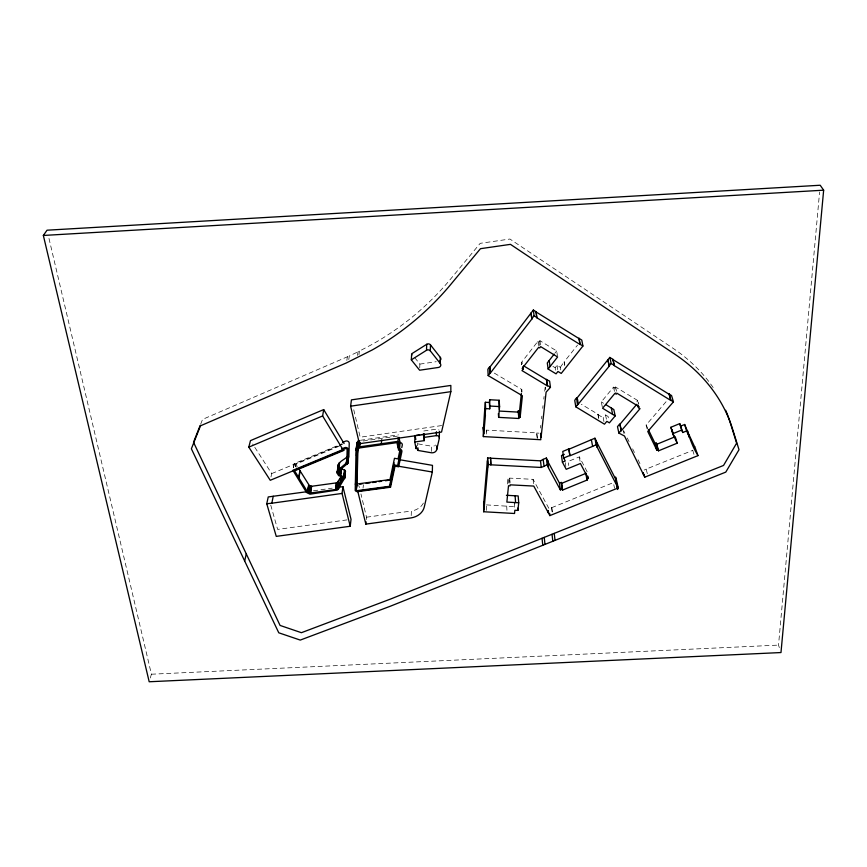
<?xml version="1.0" encoding="UTF-8"?>
<svg xmlns="http://www.w3.org/2000/svg" width="867" height="867" viewBox="0 0 867 867"><rect width="100%" height="100%" fill="white"/><g stroke="black" fill="none" stroke-linecap="round" stroke-linejoin="round"><path stroke-width="0.65" stroke-dasharray="4.33 3.25" d="M431.495 451.458L431.625 446.212A4.693 4.032 1.4 0 0 434.486 445.779M417.536 445.822L417.645 443.2M419.736 367.771L419.888 364.107L411.662 353.801M411.196 515.605L411.402 511.021A16.733 13.991 2.7 0 0 423.616 502.654M537.291 438.073L536.716 432.882L486.463 430.13L486.625 434.183M779.335 647.584L778.523 645.102L819.597 191.986M366.297 519.517L366.513 517.209L360.954 493.973M507.542 484.035L508.04 479.039L509.59 479.115L509.883 483.157M486.463 504.897L514.023 506.631L514.359 503.402L514.695 507.975M509.59 479.115L509.698 478.118L533.075 479.343L549.071 508.745L613.424 482.583M363.045 488.132L363.403 484.761M521.511 392.155L521.793 389.5L493.421 372.572M537.269 438.236L536.716 432.882M540.455 428.016L540.759 425.383M541.517 418.804L541.821 416.171M542.731 408.281L543.024 405.648M543.782 399.069L544.086 396.447M544.693 391.18L545.148 387.235M358.938 354.733L359.404 351.113M357.497 355.492L357.973 351.872L372.908 343.971A344.221 310.657 45.2 0 0 450.894 278.686L480.188 243.334L509.926 239.032L672.998 348.263A175.622 147.834 -7.3 0 1 713.617 388.221M348.783 359.588L349.303 355.958L357.973 351.872M346.833 360.466L347.364 356.825M295.365 466.814L295.875 464.159L341.262 445.313M293.393 467.638L294.162 463.65L341.999 443.774M293.49 467.79L294.26 463.802M270.981 476.937L271.707 473.588L252.676 444.034M150.305 677.983L151.411 674.212L48.585 236.789M200.656 424.212L202.553 419.4L349.303 355.958M521.782 364.801L521.533 362.363L537.93 341.295L538.96 341.923L539.415 345.51M521.381 364.498L522.552 362.98L521.533 362.363M538.96 341.923L539.924 340.688L556.679 350.951L557.416 355.773M555.01 353.064L556.679 350.951M555.519 370.176L555.162 367.727L557.058 365.343L560.288 367.315L560.851 370.989M564.655 365.646L564.059 361.983L577.52 345.109M560.288 367.315L564.059 361.983M602.316 406.981L601.297 401.92L613.522 387.126L614.811 387.907L615.938 392.914M614.811 387.907L615.57 387.007L637.613 400.456L638.567 404.25M598.512 418.36L598.002 414.253L581.367 404.271M603.963 421.622L603.194 417.775L605.545 414.946L608.06 416.453L608.851 420.3M637.613 400.456L636.855 401.356L638.448 402.321L639.077 404.856M647.118 428.894L646.132 425.014L667.265 400.316M271.707 473.588L337.848 446.115M339.095 445.595L342.833 444.045M587.143 471.778L579.351 456.887L568.134 461.472L568.741 465.503M647.313 473.696L646.175 469.101L692.766 450.341M644.192 470.077L646.175 469.101M419.888 364.107L436.22 361.702M441.628 425.578L360.173 437.206L353.248 407.598M423.8 430.975L436.491 429.165A2.547 2.2 1.1 0 1 439.135 430.26M360.39 440.295L398.408 434.866M363.186 441L397.389 436.134M313.464 490.787L332.213 488.164M359.415 487.514L358.721 485.412M347.017 519.886L277.635 529.412L270.038 502.622M366.513 517.209L411.402 511.021M151.411 674.212L778.523 645.102M536.695 433.045L538.927 433.164M418.111 443.871L431.625 446.212M597.775 414.524L603.194 417.775M601.297 401.92L603.519 403.263M552.918 366.362L555.162 367.727M295.875 464.159L297.305 466.435M294.162 463.65L296.362 467.14M623.644 430.758L624.836 433.175M627.242 437.998L629.041 441.628M632.639 448.868L634.438 452.498M638.036 459.738L641.027 465.774M646.132 425.014L647.812 428.493M692.7 450.19L694.369 455.684M615.57 387.007L616.686 391.992M623.33 430.845L623.904 433.435M613.522 387.126L614.627 392.112M605.545 414.946L606.597 420.062M613.803 484.696L614.54 488.208M598.002 414.253L598.75 418.078M564.384 362.178L564.775 364.617M579.351 456.887L580.196 462.176M557.058 365.343L557.784 370.242M565.262 462.653L565.826 466.641M539.924 340.688L540.542 345.456M545.462 387.17L545.777 389.662M537.93 341.295L538.537 346.074M551.759 507.65L552.301 512.224M551.683 507.509L552.225 512.094M533.075 479.343L533.617 484.729M521.793 389.5L522.032 392.003M509.698 478.118L510.078 483.493M508.04 479.039L508.322 483.071M506.696 505.949L507.043 511.963M486.463 430.13L486.636 434.009M486.517 506.046L486.69 510.771M435.657 445.02A4.693 4.032 1.4 0 1 435.223 445.367"/><path stroke-width="1.3" d="M440.187 363.414L440.273 357.345L430.498 344.903A2.709 2.438 2.3 0 0 426.705 344.297L411.662 353.801L411.326 359.848L419.628 370.22L438.637 367.424A2.818 2.503 1.2 0 0 440.284 363.522L430.325 350.897L430.498 344.903M415.846 439.439L415.022 435.483L414.729 441.986L416.106 448.618L417.428 448.434L417.84 450.417L431.463 452.78A4.725 4.053 1.4 0 0 436.675 449.81L439.331 438.258L439.417 431.766M436.675 449.81L436.74 445.876M439.331 438.258A2.568 2.211 1 0 0 436.372 435.635L436.448 431.744M432.34 472.027L394.518 465.546L390.031 486.755L357.713 491.09L365.841 524.123L411.088 517.902A16.863 14.067 2.7 0 0 424.288 506.989L432.34 472.027L432.481 465.362L398.853 459.586M398.235 437.467L397.975 441.368L359.642 446.819L356.846 448.315L356.055 450.352L355.21 490.516A2.525 2.113 6 0 0 357.887 491.611L390.573 487.221L395.027 466.186L398.647 466.804L401.887 451.642A2.558 2.178 3.7 0 0 398.907 449.052L399.611 448.954L400.034 442.408L398.95 437.38M355.903 483.645L355.903 474.444M356.467 455.793L356.76 446.472M399.958 449.984L398.061 458.903L394.474 458.296L389.977 479.57L358.407 483.819A1.268 1.062 6.1 0 1 357.052 483.277L357.963 448.315M411.326 359.848L426.499 350.29L426.705 344.297M414.729 441.986L424.234 440.642L423.714 433.565M424.234 440.642L424.407 435.44M345.369 471.832L344.925 470.369L341.132 468.646L340.243 475.322L343.993 477.002L344.6 478.216L337.556 490.007L310.007 494.19L306.506 492.467L292.883 470.304L342.335 449.81L341.771 448.868L344.654 447.675A2.558 2.178 7.5 0 1 348.404 449.789L348.068 462.295A3.305 2.796 7.3 0 1 347.797 463.336L339.42 470.38L338.498 472.027M417.84 450.417L417.948 447.805M416.106 448.618L416.225 446.006M343.332 478.085L336.32 489.4L309.617 493.117L307.471 491.806L294.607 470.814L344.058 450.331L343.495 449.388L345.229 448.673A1.29 1.095 7.5 0 1 347.125 449.745L346.8 462.209A2.07 1.745 7.3 0 1 346.637 462.87L338.466 469.643L337.296 471.561L338.347 475.235L343.224 477.825M338.466 472.233L340.243 475.322M398.116 448.055L396.945 442.636L359.913 447.903L358.017 448.835L357.334 450.439L356.261 489.963A1.279 1.073 6 0 0 357.659 490.57L389.489 486.3L394.008 464.918L397.628 465.536L400.63 451.447A1.279 1.095 3.7 0 0 399.221 450.114L398.506 450.201L398.289 445.443M356.836 443.806C358.082 438.962 361.279 439.937 358.559 447.101M381.35 443.731L381.697 439.829M483.623 429.956L483.32 427.355L483.786 433.825L485.422 415.401L484.751 409.018L485.347 402.277L489.4 402.505L489.725 408.823L485.639 408.595L485.347 402.277M483.32 427.355L483.353 436.589L540.802 439.721L540.65 433.24M483.515 427.366L484.751 409.018M485.032 415.38L485.639 408.595M483.353 436.589L483.591 433.814M483.634 502.177L483.645 511.747L514.532 513.492L514.868 510.251L517.902 510.414L518.715 502.762L518.173 495.946L506.415 495.285M484.079 509.027L487.839 467.356L487.601 457.884L490.549 458.036L490.863 464.82L541.246 467.465L544.064 466.294L543.154 459.38L546.362 458.036L547.803 460.724L548.258 467.508L560.364 489.888L562.141 489.161L561.242 482.41L559.475 483.136L560.364 489.888M483.819 502.188L487.352 460.713M489.4 402.505L489.649 399.73L499.175 400.261L499.587 406.58L498.633 417.374L518.78 418.479L518.358 410.709L519.571 410.774L520.157 417.146L518.921 417.081M489.725 408.823L489.649 399.73M483.645 511.747L483.894 509.016M487.655 467.346L487.601 457.884M490.863 464.82L490.549 458.036M823.65 190.187L780.983 652.548L149.189 681.755L43.35 235.456L47.035 230.199L820.204 185.245L823.65 190.187L43.35 235.456M499.002 402.147L499.175 400.261M365.841 524.123L366.069 521.815M518.78 418.479L518.358 410.709M519.571 410.774L521.37 393.488M520.157 417.146L522.4 395.753L488.175 375.595L487.85 369.461C492.38 359.892 489.226 384.623 489.638 367.131M515.085 495.783L515.616 502.6L518.715 502.762M515.616 502.6L506.859 502.091L508.506 485.758L510.078 485.845L510.175 484.837L533.747 486.073L549.862 515.616L618.258 487.915C610.758 454.471 621.812 511.942 615.678 478.768M356.131 489.627L356.901 482.54M356.911 482.952L356.294 490.018L357.052 483.277M306.766 491.719L268.239 496.943L266.754 503.749L276.259 536.38L350.225 526.258L351.027 519.333L342.931 486.669L338.91 487.232M359.361 446.873L359.816 442.95M359.642 446.819L360.087 442.907M355.405 484.686L355.654 482.442M357.193 454.882L358.819 440.794M358.309 447.209L359.068 440.674M358.819 447.014L359.426 441.791M359.09 446.928L359.534 443.015M541.095 437.131L546.102 392.155L550.458 387.3L549.613 381.101L546.416 379.594L547.24 385.793L521.988 370.599L523.18 369.082L522.931 366.643M356.424 448.943L357.204 442.408M356.554 448.727L357.323 442.192M356.684 448.521L357.616 441.78M357.009 448.12L357.778 441.585M357.193 447.946L357.963 441.411M357.388 447.773L358.158 441.238M357.41 449.908L358.374 441.075M357.822 447.459L358.591 440.935M356.055 450.352L356.944 443.091M356.229 449.399L357.096 442.625M344.535 478.443L345.456 471.204M346.518 463.054L347.201 457.765M344.567 478.367L345.478 471.366M346.572 462.967L347.309 457.581M347.093 464.192L347.429 461.547M347.233 464.073L347.71 461.287M347.494 463.791L347.83 461.146M348.111 459.673L348.642 456.725A3.284 2.785 7.4 0 0 348.902 455.684L349.238 443.243A2.536 2.167 7.6 0 0 345.532 441.14L342.66 442.333M347.71 463.487L348.642 456.725M343.744 476.872L344.611 470.185L343.906 476.948M344.134 477.11L344.925 470.369M350.225 526.258L342.053 493.431L342.931 486.669M344.264 477.229L345.066 470.488M344.47 477.511L345.239 470.683M346.182 463.412L347.223 456.627M344.47 478.595L345.369 470.9M346.367 463.238L347.299 456.541M339.593 484.664L340.493 477.945M350.604 406.179L351.438 399.871L450.84 385.436L450.84 391.667L441.552 432.026L359.426 443.72L350.604 406.179L450.84 391.667M341.23 481.781L341.945 476.417M339.485 474.758L340.211 469.426M339.658 474.921L340.558 468.245M339.842 475.062L340.742 468.386M340.037 475.203L340.937 468.527M338.358 489.259L338.661 487.005M338.596 488.901L338.899 486.658M340.449 475.441L341.349 468.765M340.666 475.539L341.565 468.863M347.136 456.703L347.038 456.79C344.925 459.673 336.158 462.317 338.574 467.606M336.017 489.519L337.1 482.713L341.576 476.026M338.455 472.656L338.824 469.784M336.32 489.4L337.241 482.659M338.563 473.274L338.845 470.196M336.472 489.335L337.523 482.507M338.704 473.675L338.986 470.814M336.743 489.172L337.664 482.431M338.563 475.452L339.344 469.871M336.862 489.086L337.902 482.247M338.791 475.658L339.766 468.917M337.1 488.88L338.206 481.911M339.17 474.433L339.897 469.09M337.382 488.533L338.379 481.662M339.322 474.596L340.048 469.264M337.209 472.103L338.163 465.167M337.22 472.927L338.401 464.376M337.328 473.48L338.65 463.878M337.415 473.75L337.783 471.084M337.892 470.293L338.986 463.412M335.507 489.627L336.439 482.876L337.1 482.713M338.26 469.849L339.17 463.195M335.692 489.595L336.624 482.854M338.466 469.643L339.387 463M335.854 489.562L336.786 482.811M338.683 469.459L339.593 462.815M309.79 493.139L310.928 486.376L336.439 482.876M309.974 493.139L311.101 486.387M310.148 493.139L311.275 486.387M310.321 493.128L311.459 486.376M310.516 493.106L311.643 486.354M308.446 492.727L309.595 485.964L298.736 468.7M308.598 492.803L309.595 485.964M308.76 492.879L309.747 486.051M308.923 492.944L309.898 486.116M309.096 492.998L310.072 486.181M309.259 493.052L310.234 486.246M309.617 493.117L310.408 486.289M322.622 415.943L323.694 409.582L250.476 440.62L248.807 447.144L270.244 480.285L343.202 450.071L322.622 415.943L248.807 447.144M307.568 491.957L308.619 485.054M307.666 492.088L308.825 485.325L307.893 492.326M308.023 492.434L309.172 485.683M308.153 492.543L309.302 485.78M308.294 492.64L309.443 485.878M298.606 477.804L299.841 471.117M298.942 477.663L300.166 470.976M342.053 493.431L271.837 503.207L273.224 496.238M393.022 468.158L394.138 462.88M401.757 447.6L402.288 445.085A2.536 2.167 3.8 0 0 399.34 442.517L400.034 442.408M244.667 560.992L246.271 553.915M193.991 441.054L200.179 425.415M490.137 373.352L531.85 319.023L530.983 313.128L533.346 310.039L536.131 311.773L536.771 317.723L580.056 344.492L579.048 338.379L580.056 344.492M489.801 367.229L530.983 313.128M536.771 317.723L536.131 311.773M488.175 375.595L489.974 373.254M531.688 318.926L534.072 315.826L533.346 310.039M554.176 354.126L547.294 362.937L548.128 369.039L556.061 373.85L557.969 371.466L561.231 373.439L582.917 346.031L581.779 340.07L579.048 338.379M548.128 369.039L557.6 356.976L540.705 346.648L539.729 347.905L538.689 347.277L522.151 368.464L523.18 369.082M547.24 385.793L546.654 379.312M576.718 398.105C578.105 416.084 579.189 390.681 574.756 400.511L575.807 406.829L604.472 424.191L606.857 421.34L609.382 422.858L615.191 415.922L613.814 409.549L605.74 404.596M577.942 404.499L609.295 366.102L607.778 359.924L609.804 357.421L612.98 359.382L614.259 365.614L670.863 400.478L669.129 394.052L670.863 400.478M576.869 398.202L607.778 359.924M614.259 365.614L612.98 359.382M575.807 406.829L577.79 404.412M609.133 366.004L611.181 363.49L609.804 357.421M615.191 415.922L602.576 408.238L614.909 393.358L616.22 394.16L616.968 393.25L639.196 406.775L638.437 407.674L640.03 408.65L621.39 430.682L619.667 424.05L617.488 426.629L618.886 433.088L624.478 436.025L644.745 477.186L697.935 455.641L694.781 446.635M621.39 430.682L619.97 424.234L636.768 404.315M618.886 433.088L621.075 430.498M669.129 394.052L671.567 395.569L673.442 401.855L647.768 431.473L656.796 450.071L657.934 449.605L656.221 443.059L655.105 443.514L656.796 450.071M616.849 485.574L597.233 447.318L596.203 440.707L594.925 438.214L591.37 439.699L592.616 446.375L569.987 455.771L568.85 448.9L562.759 451.447L563.68 458.036L565.251 460.984L562.401 462.165L566.205 469.307L580.413 463.498L588.26 478.476L586.807 479.061L587.284 479.971L562.618 490.05L562.141 489.161M490.538 458.199L540.509 460.832L543.154 459.38M569.012 449.193L591.37 439.699M548.107 466.175L547.803 460.724M597.233 447.318L596.203 440.707M564.309 454.384L561.491 455.554L562.401 462.165M546.362 458.036L547.153 464.658L544.064 466.294M563.68 458.036L569.836 455.478L568.85 448.9M594.925 438.214L596.128 444.738L592.616 446.375M657.934 449.605L658.519 450.829L677.16 443.2L672.738 433.728L670.895 427.268L679.739 423.616L682.806 432.503L686.61 430.942L684.648 424.494L680.877 426.044M672.066 429.739L673.854 436.242L670.895 427.268M672.738 433.728L681.657 430.065L679.739 423.616M696.624 453.278C691.032 444.012 688.799 433.771 684.648 424.494M562.618 490.05L561.718 483.309L586.179 473.263L586.547 475.506M658.519 450.829L656.818 444.272L675.295 436.686M689.037 437.055L687.423 430.422M416.203 435.321L419.736 434.811M422.088 434.486L424.451 434.15M423.584 437.456L436.372 435.635M359.729 484.165L362.254 483.808M366.123 483.428L369.971 482.897M372.539 482.54L376.397 481.998M378.966 481.64L381.534 481.283M385.382 480.741L390.518 480.025M266.754 503.749L271.837 503.207M487.904 464.506L490.885 464.658M489.974 406.049L499.587 406.58M499.316 409.419L498.98 403.09M499.555 411.077L518.206 412.107M547.467 385.501L550.458 387.3M523.657 365.863L546.416 379.594M550.014 366.557L549.212 360.499M611.181 363.49L614.389 365.462M670.982 400.337L673.442 401.855M612.861 359.534L669.01 394.203M534.072 315.826L536.89 317.56M580.175 344.34L582.917 346.031M536.012 311.925L578.939 338.531M440.273 357.345L440.371 357.453A2.796 2.493 1.2 0 1 440.783 359.632M323.694 409.582L344.08 443.525M547.153 464.658L548.605 467.356M561.242 482.41L561.718 483.309M547.467 460.865L559.475 483.136M596.128 444.738L597.417 447.242M617.022 485.498L618.258 487.915M596.03 440.783L615.505 478.844M656.221 443.059L656.818 444.272M648.375 429.642L655.105 443.514M193.514 442.257L280.074 625.432L301.402 632.693L390.453 599.086L723.533 465.449L736.636 443.167L730.177 422.457A175.622 147.834 -7.3 0 0 725.679 410.275M681.657 430.065L682.806 432.503M687.065 430.574L694.597 446.711M686.61 430.942L689.395 436.903M696.797 453.203L697.935 455.641M675.599 437.781L677.16 443.2M637.809 405.149L638.437 407.674M644.214 474.953L644.745 477.186M643.281 472.645L643.802 474.867M643.097 472.71L643.628 474.943M607.94 360.022L609.295 366.102M397.975 441.368L399.611 448.954M611.3 407.956L612.611 414.361M587.891 476.243L588.26 478.476M586.916 477.739L587.284 479.971M585.886 473.48L586.807 479.061M531.146 313.225L531.85 319.023M554.219 533.378L555.043 540.369M540.607 434.53L540.91 437.12M549.591 513.329L549.862 515.616M552.03 534.267L552.832 541.257M548.269 510.544L548.529 512.831M548.096 510.609L548.356 512.896M540.509 460.832L541.246 467.465M544.238 537.388L544.975 544.389M542.048 538.266L542.775 545.267M517.718 508.127L517.902 510.414M498.384 413.548L498.633 417.374M487.536 460.724L487.655 463.379M426.499 350.29A2.742 2.449 2.3 0 1 430.325 350.897M440.479 360.217A2.796 2.493 1.2 0 1 440.024 360.715M200.472 425.816L191.379 448.792L278.773 632.802L300.264 640.084L389.987 606.358L725.777 472.114L739.009 449.713L732.517 428.894A177.063 148.571 -7.3 0 0 674.927 354.278L510.468 244.353L480.459 248.688L450.905 284.268A347.504 313.301 44.8 0 1 372.225 349.965L346.269 362.98L200.472 425.816"/></g></svg>
